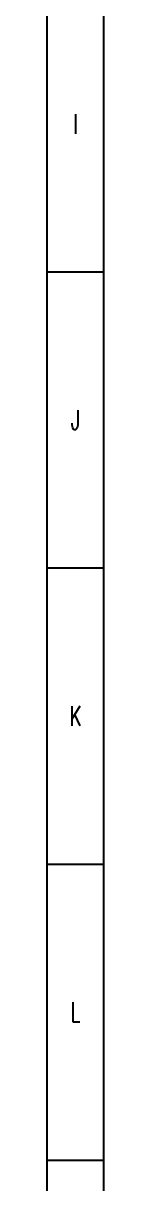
# Model space of a CAD drawing. Header units: millimetres. Extents: x 0 to 1189, y 0 to 841.
# Drawn here: x 1179 to 1189, y 206 to 412.1 of the extents above; entities that cross this region are included whole.
import ezdxf
from ezdxf.enums import TextEntityAlignment as Align

# ---------------------------------------------------------------- set-up
doc = ezdxf.new("R2010")
doc.units = ezdxf.units.MM
doc.layers.add('PDM_Title', color=7, linetype='Continuous')
doc.styles.add('HZ', font='TXT.SHX', dxfattribs={"width": 0.667, "bigfont": 'HZTXT.SHX'})

# ---------------------------------------------------------------- blocks, each defined once
blk = doc.blocks.new('FitPDM_DWGFrame')
at = {"layer": 'PDM_Title', "color": 2}
for p, q in [((1189, 0), (1189, 841)), ((1179, 367.94), (1189, 367.94)), ((1179, 315.38), (1189, 315.38)), ((1179, 262.81), (1189, 262.81)), ((1179, 210.25), (1189, 210.25))]:
    blk.add_line(p, q, dxfattribs=at)
at = {"layer": 'PDM_Title', "color": 0}
blk.add_line((1179, 10), (1179, 831), dxfattribs=at)
at = {"layer": 'PDM_Title', "color": 2, "style": 'HZ', "width": 0.667}
for s, p in [('I', (1184, 394.22)), ('J', (1184, 341.66)), ('K', (1184, 289.09)), ('L', (1184, 236.53))]:
    blk.add_text(s, height=3.5, dxfattribs=at).set_placement(p, align=Align.MIDDLE_CENTER)

msp = doc.modelspace()

# ---------------------------------------------------------------- block references
at = {"layer": 'PDM_Title'}
msp.add_blockref('FitPDM_DWGFrame', (0, 0), dxfattribs=at)

doc.saveas('drawing.dxf')
